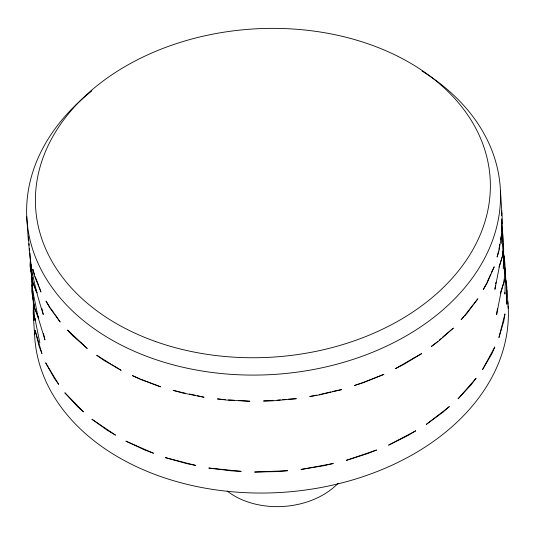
<?xml version="1.0" encoding="UTF-8"?>
<svg xmlns="http://www.w3.org/2000/svg" width="535" height="535" viewBox="0 0 535 535"><rect width="100%" height="100%" fill="white"/><g stroke="black" fill="none" stroke-linecap="round" stroke-linejoin="round"><path stroke-width="0.8" d="M28.629 236.751C28.937 263.233 35.149 289.408 43.281 314.513L41.804 308.267M33.438 302.489L33.19 313.711L33.979 320.619L33.745 304.649M501.603 243.432L502.158 216.568L501.522 211.004M39.858 342.948L35.277 320.258L35.343 318.659M30.762 262.558L30.435 259.274L30 265.654L32.755 282.253L36.487 292.27M503.281 268.771C503.589 254.707 504.452 240.469 501.569 226.639M495.477 285.382L494.915 289.375L499.382 266.504L502.439 256.104L502.873 249.778L502.051 230.618M495.704 283.784L495.932 282.192M497.496 308.327L496.6 314.714L501.061 291.836L504.124 281.437L504.552 275.117L503.167 243.98M498.914 249.343L499.175 247.698M499.436 246.06L499.69 244.421M500.499 239.546L501.783 233.4L499.135 250.193L497.109 257.061L498.6 250.928M499.001 267.112L502.439 256.104L502.432 252.801M500.432 293.233L504.124 281.437L504.124 279.792M487.117 282.219L489.037 277.825M489.679 276.361L490.642 274.161M491.324 272.689L494.233 266.791L487.124 283.028L483.306 289.535L486.796 282.948M472.913 304.863L464.741 315.503M473.91 303.646L477.882 298.757L466.594 313.818L461.123 319.716L463.711 316.707M439.248 340.173L441.007 338.615M442.773 337.057L453.366 328.075L438.332 341.377L431.417 346.439L437.469 341.691M363.051 382.505L383.876 374.386L363.191 382.739L354.244 385.581L362.315 382.766M319.134 394.696L330.697 391.941M332.235 391.573L341.571 389.607L319.214 394.944L309.745 396.495L316.787 395.144M277.143 400.18L280.34 399.892M282.734 399.672L285.931 399.377M288.332 399.204L296.337 398.689L273.158 400.802L263.534 400.996L273.144 400.548M228.452 399.912L234.029 400.2M238.811 400.447L249.905 401.27L226.807 400.086L217.397 398.916L225.282 399.678M185.297 393.232L173.099 390.343L181.927 392.83L204.069 397.264L197.295 395.706M189.357 394.048L195.034 395.184M140.444 379.081L160.594 386.818L140.264 379.302L132.346 375.59L139.709 378.76M110.571 363.86L96.701 355.24L103.395 360.028L121.137 370.34L114.684 366.281M111.955 364.669L114.035 365.88M50.317 307.939L54.155 313.209M55.112 314.526L60.147 322.016L49.514 307.391L45.977 301.031L49.835 307.277M37.182 292.819L32.755 282.253L31.485 276.027M33.651 302.85L34.434 307.592L37.283 314.386M37.918 315.891L38.868 318.158M35.203 276.709L38.66 285.349M33.752 302.83L34.434 307.592L38.172 317.609L44.96 339.852L43.482 333.606M39.175 286.834L40.961 292.023L34.568 276.053L32.842 269.265L34.454 274.495M501.542 225.803L502.178 228.92M503.228 251.142L504.11 258.245M35.277 320.258L34.013 314.032L32 280.614M38.172 317.609L32.327 288.693L30.435 259.274M503.121 251.189L503.381 252.767M503.642 254.352C506.11 267.406 505.227 280.855 504.966 294.11L504.759 292.525M33.391 301.265L31.685 290.993L32.113 284.613L32.361 287.074M501.596 227.449L501.823 229.034M503.736 255.957L504.09 264.109M31.384 272.736L31.846 275.906M32.073 277.491L32.755 282.253L32.508 279.792M33.07 298.075L33.411 300.449M501.522 214.14L501.71 215.772M506.07 280.427L506.859 287.342L506.484 304.168L506.505 287.362L504.786 267.721M28.937 243.733L29.124 245.364M29.499 248.628L29.686 250.26M504.752 269.366L504.92 271.004L504.766 268.61M30.93 264.196L31.264 267.48M32.528 288.713L32.862 291.996M34.186 305.124L34.434 307.592M500.412 190.36L501.984 213.946M507.033 289.963L508.25 308.307M26.75 216.728L28.315 240.315M33.364 316.332L34.588 334.683M504.211 259.836L504.311 261.434M501.536 219.437L502.479 233.701M29.993 252.988L30.649 263.354M501.87 218.902L502.004 223.53M31.792 273.425L31.839 275.023M31.204 269.546L31.271 271.94L31.271 270.295M502.392 232.999L502.412 241.252M338.093 483.272A71.162 51.36 -3.8 0 1 227.168 491.03M508.116 305.913A237.212 171.213 -3.8 0 1 279.805 492.514A237.212 171.213 -3.8 0 1 34.521 333.084M507.708 301.125A237.212 171.213 -3.8 0 1 508.003 304.321M422.082 71.101A237.212 171.213 -3.8 0 1 438.272 313.798A237.212 171.213 -3.8 0 1 101.884 333.96A237.212 171.213 -3.8 0 1 91.853 90.896M504.933 314.012L503.836 320.967L498.934 337.558L504.933 314.012M494.768 347.081L491.825 353.802L482.583 369.531L494.768 347.081M475.969 378.359L471.295 384.591L458.067 398.842L475.969 378.359M449.253 406.647L443.034 412.151L426.328 424.382L449.253 406.647M413.883 357.975L395.332 368.682L403.417 364.649L421.627 353.608L413.883 357.975M415.648 430.856L408.118 435.423L388.577 445.16L415.648 430.856M376.453 450.055L367.893 453.506L346.272 460.381L376.453 450.055M333.165 463.511L323.909 465.717L301.038 469.456L333.165 463.511M287.449 470.7L277.859 471.576L254.607 472.044L287.449 470.7M241.064 471.348L231.501 470.86L208.77 468.038L241.064 471.348M195.79 465.437L186.628 463.598L165.288 457.592L195.79 465.437M153.371 453.185L144.958 450.075L125.832 441.114L153.371 453.185M115.44 435.069L108.097 430.795L91.92 419.233L115.44 435.069M81.521 343.042L67.537 330.062L72.76 335.746L87.218 348.459L81.521 343.042M83.44 411.776L77.455 406.52L64.849 392.784L83.44 411.776M58.616 384.217L54.216 378.165L45.662 362.797L58.616 384.217M41.917 353.434L39.269 346.827L35.103 330.416L41.917 353.434M155.718 341.591A227.723 164.359 -3.8 0 0 490.247 180.402A227.723 164.359 -3.8 0 0 142.691 57.178A227.723 164.359 -3.8 0 0 155.718 341.591"/></g></svg>
